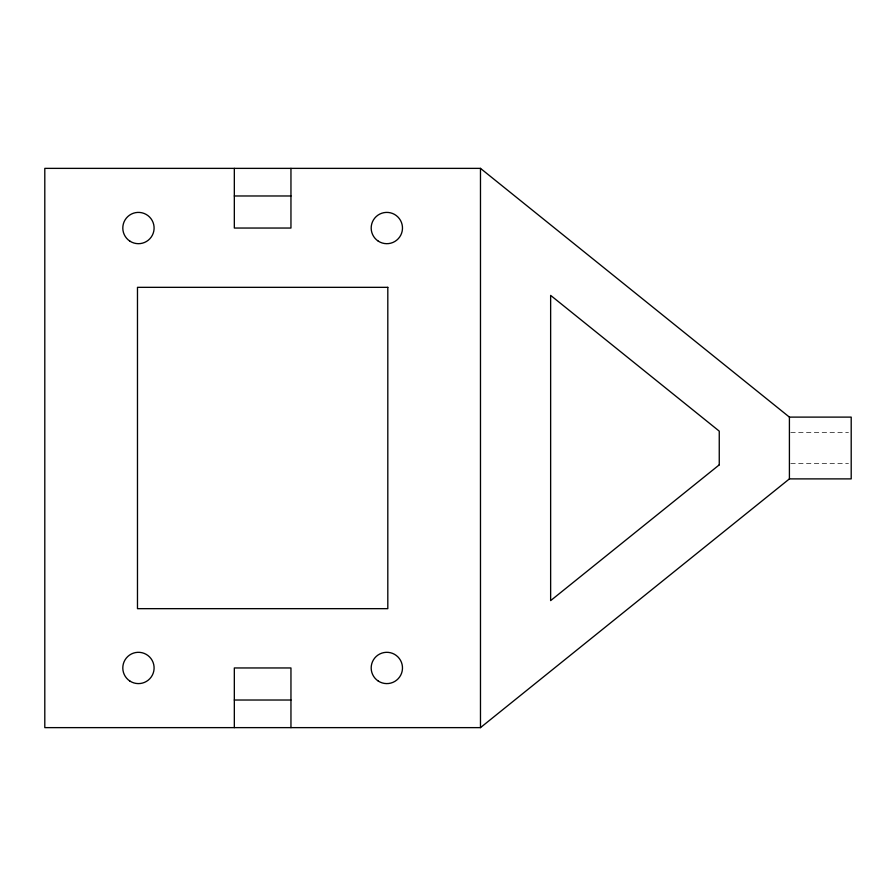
<?xml version="1.0" encoding="UTF-8"?>
<svg xmlns="http://www.w3.org/2000/svg" width="896" height="896" viewBox="0 0 896 896"><rect width="100%" height="100%" fill="white"/><g stroke="black" fill="none" stroke-linecap="round" stroke-linejoin="round"><path stroke-width="0.67" stroke-dasharray="4.48 3.36" d="M790.787 432.555L848.456 432.555M790.787 463.445L848.456 463.445"/><path stroke-width="1.34" d="M480.48 727.63L789.41 478.89L851.2 478.89L851.2 417.11L789.41 417.11L480.48 168.37L44.8 168.37L44.8 727.63L480.48 727.63L480.48 168.37M234.326 195.978L290.954 195.978M234.326 700.022L290.954 700.022M789.41 417.11L789.41 478.89M290.954 168.37L290.954 228.043L234.326 228.043L234.326 168.37M290.954 727.63L290.954 667.957L234.326 667.957L234.326 727.63M719.253 464.856L550.637 600.622L550.637 295.378L719.253 431.144L719.253 464.856M387.811 287.336L137.48 287.336L137.48 608.664L387.811 608.664L387.811 287.336M129.875 681.05A15.658 15.658 0 0 0 154.078 668.842A15.658 15.658 0 0 0 131.398 653.979A15.658 15.658 0 0 0 129.875 681.05M129.875 241.136A15.658 15.658 0 0 0 154.078 228.917A15.658 15.658 0 0 0 131.398 214.066A15.658 15.658 0 0 0 129.875 241.136M378.258 681.05A15.658 15.658 0 0 0 402.461 668.842A15.658 15.658 0 0 0 379.781 653.979A15.658 15.658 0 0 0 378.258 681.05M378.258 241.136A15.658 15.658 0 0 0 402.461 228.917A15.658 15.658 0 0 0 379.781 214.066A15.658 15.658 0 0 0 378.258 241.136"/></g></svg>
